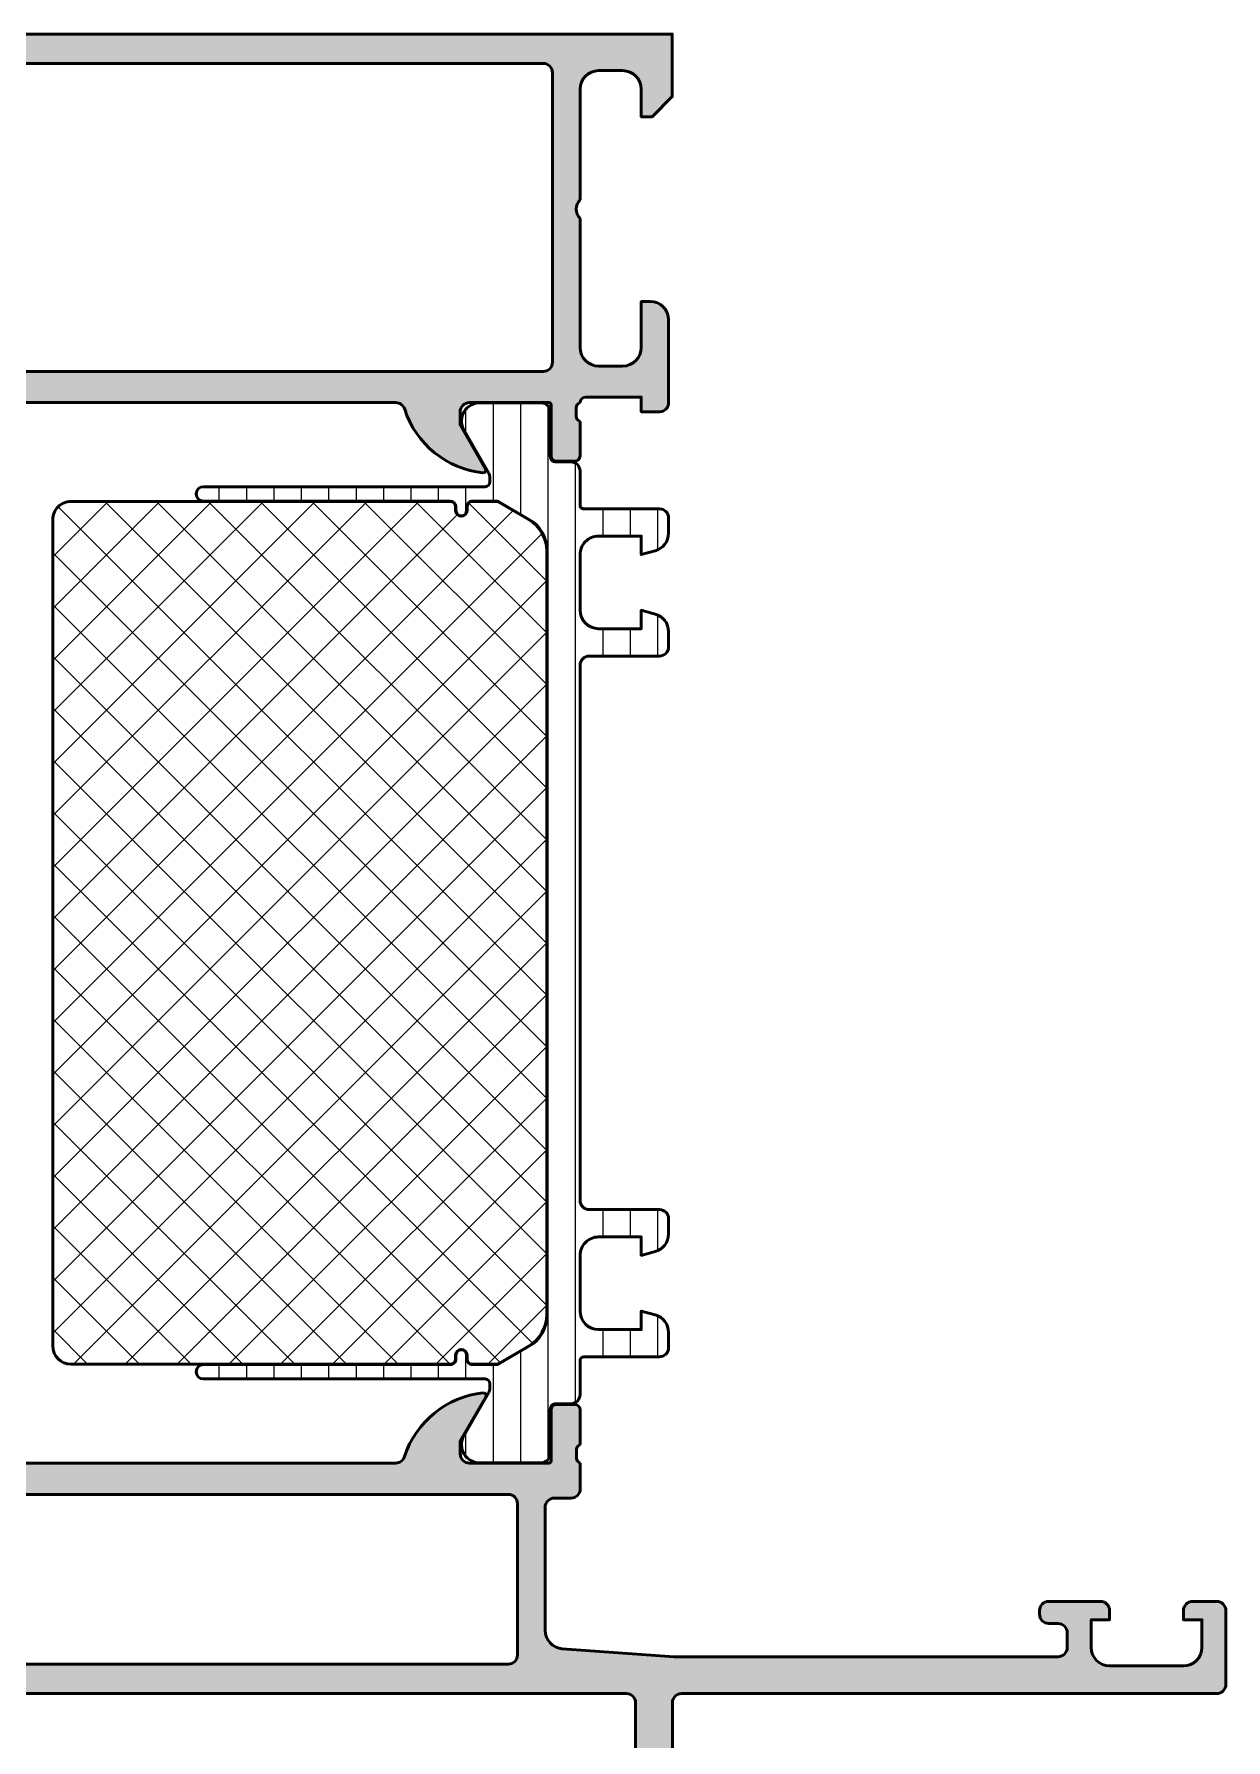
# Model space of a CAD drawing. Extents: x 0 to 114, y -95 to 90.
# Drawn here: x 49.4 to 114, y -2.5 to 90 of the extents above; entities that cross this region are included whole.
import ezdxf

# ---------------------------------------------------------------- set-up
doc = ezdxf.new("R2010")
doc.units = 0
for name, color, linetype, lineweight in [('0S-Alu contour', 7, 'Continuous', 50), ('0S-Alu hatch', 252, 'Continuous', 25), ('0S-Plastic contour', 254, 'Continuous', 50), ('0S-Plastic hatch', 253, 'Continuous', 25), ('0S-PT contour', 91, 'Continuous', 50), ('0S-PT hatch', 103, 'Continuous', 25)]:
    doc.layers.add(name, color=color, linetype=linetype, lineweight=lineweight)

# ---------------------------------------------------------------- blocks, each defined once
blk = doc.blocks.new('345130__B1D220DE_F61A_4B23_B69F_8A664F8DE4A4_')
at = {"layer": '0S-Alu hatch'}
h = blk.add_hatch(color=256, dxfattribs=at)
edge = h.paths.add_edge_path()
edge.add_line((30.00999999999971, 89.98000000000697), (30.00999999999973, 86.5941421356307))
edge.add_line((30.00999999999973, 86.5941421356307), (31.10414213562344, 85.50000000000698))
edge.add_line((31.10414213562344, 85.50000000000698), (31.68999999999971, 85.50000000000698))
edge.add_line((31.68999999999971, 85.50000000000698), (31.68999999999972, 86.99000000000697))
edge.add_ellipse((32.69999999999971, 86.99000000000699), major_axis=(-1.009999999999994, 0), ratio=1, start_angle=269.9999999999996, end_angle=360, ccw=False)
edge.add_line((32.69999999999972, 88.00000000000698), (33.99999999999971, 88.00000000000698))
edge.add_ellipse((33.99999999999971, 86.99000000000697), major_axis=(-1.010000000000005, 0), ratio=1, start_angle=180, end_angle=270, ccw=False)
edge.add_line((35.00999999999971, 86.99000000000697), (35.00999999999971, 80.99398412674114))
edge.add_ellipse((34.4749999999997, 80.49000000000697), major_axis=(-0.7350000000000138, 0), ratio=1, start_angle=136.7098923765419, end_angle=223.2901076234582, ccw=False)
edge.add_line((35.00999999999971, 79.9860158732728), (35.00999999999971, 72.99000000000697))
edge.add_ellipse((33.99999999999972, 72.99000000000694), major_axis=(-1.00999999999999, 0), ratio=1, start_angle=89.9999999999996, end_angle=180, ccw=False)
edge.add_line((33.99999999999971, 71.98000000000695), (32.69999999999972, 71.98000000000695))
edge.add_ellipse((32.69999999999972, 72.99000000000697), major_axis=(-1.010000000000005, 0), ratio=1, start_angle=0, end_angle=90, ccw=False)
edge.add_line((31.68999999999972, 72.99000000000697), (31.68999999999972, 75.48000000000697))
edge.add_line((31.68999999999972, 75.48000000000697), (31.19999999999971, 75.48000000000697))
edge.add_arc((31.19999999999972, 74.49000000000697), 0.990000000000009, 90.00000000000018, 180)
edge.add_line((30.20999999999971, 74.49000000000697), (30.20999999999972, 69.99000000000692))
edge.add_arc((30.6999999999997, 69.99000000000693), 0.4899999999999807, 180, 270.0000000000012)
edge.add_line((30.6999999999997, 69.50000000000695), (31.68999999999971, 69.50000000000698))
edge.add_line((31.68999999999971, 69.50000000000698), (31.68999999999969, 70.30000000000699))
edge.add_line((31.68999999999969, 70.30000000000699), (34.6999999999997, 70.30000000000695))
edge.add_ellipse((34.70000000000012, 69.99000000000655), major_axis=(-0.3100000000004002, 0), ratio=1, start_angle=181.3687825052228, end_angle=270.00000000007617, ccw=False)
edge.add_ellipse((34.9211635534566, 69.72247940801259), major_axis=(-0.2888950563274887, 0), ratio=1, start_angle=178.8557447404752, end_angle=252.10954901528072, ccw=False)
edge.add_line((35.21000099999972, 69.7167102620696), (35.21000099999972, 69.26331758932623))
edge.add_ellipse((34.92113290435659, 69.25755634053837), major_axis=(-0.2889255417371073, 0), ratio=1, start_angle=107.9133206864777, end_angle=181.1425681414908, ccw=False)
edge.add_line((35.00999999999971, 68.98263706515006), (35.00999999999971, 67.11000200000694))
edge.add_arc((35.2999999999997, 67.11000200000693), 0.289999999999992, 180, 270.0000000000014)
edge.add_line((35.29999999999971, 66.82000200000692), (36.2799743190425, 66.82000200000692))
edge.add_arc((36.2799743190425, 67.11000200000694), 0.2900000000000204, 270.0000000000014, 360)
edge.add_line((36.56997431904251, 67.11000200000694), (36.56997431904251, 69.87000000000697))
edge.add_ellipse((36.69997431904247, 69.87000000000698), major_axis=(-0.1299999999999599, 0), ratio=1, start_angle=269.99999999999375, end_angle=360, ccw=False)
edge.add_line((36.69997431904248, 70.00000000000693), (40.99999999999972, 70.00000000000693))
edge.add_ellipse((40.99999999999969, 69.49000000000692), major_axis=(-0.5100000000000194, 0), ratio=1, start_angle=180, end_angle=269.999999999996, ccw=False)
edge.add_line((41.50999999999972, 69.49000000000696), (41.50999999999974, 68.78732050808262))
edge.add_line((41.50999999999974, 68.78732050808262), (40.12716479641519, 66.3921796769794))
edge.add_arc((40.23811978464804, 66.32811978465524), 0.1281197846483006, 150.0000000000054, 275.622577550792)
edge.add_arc((39.76177675882595, 71.16660886185485), 4.990000000000091, 275.6225775507932, 342.2515836439299)
edge.add_ellipse((44.99999999999974, 69.49000000000704), major_axis=(-0.5099999999998924, 0), ratio=1, start_angle=269.9999999999984, end_angle=342.2515836439303, ccw=False)
edge.add_line((44.99999999999976, 70.00000000000695), (68.9999999999996, 70.00000000000695))
edge.add_ellipse((68.99999999999967, 69.49000000000707), major_axis=(-0.5099999999998773, 0), ratio=1, start_angle=197.7484163560656, end_angle=270.00000000000796, ccw=False)
edge.add_arc((74.23822324117344, 71.16660886185481), 4.990000000000081, 197.7484163560699, 264.3774224492071)
edge.add_arc((73.7618802153514, 66.32811978465523), 0.1281197846483045, 264.3774224492087, 390.0000000000065)
edge.add_line((73.87283520358422, 66.3921796769794), (72.48999999999968, 68.78732050808262))
edge.add_line((72.48999999999968, 68.78732050808262), (72.4899999999997, 69.49000000000694))
edge.add_ellipse((72.9999999999997, 69.49000000000693), major_axis=(-0.5100000000000052, 0), ratio=1, start_angle=270.0000000000016, end_angle=360, ccw=False)
edge.add_line((72.99999999999967, 70.00000000000693), (77.30002568095689, 70.00000000000695))
edge.add_ellipse((77.30002568095686, 69.87000000000691), major_axis=(-0.1300000000000381, 0), ratio=1, start_angle=180, end_angle=269.9999999999875, ccw=False)
edge.add_line((77.4300256809569, 69.87000000000694), (77.43002568095692, 67.11000200000694))
edge.add_arc((77.72002568095692, 67.11000200000694), 0.2900000000000062, 180, 270)
edge.add_line((77.72002568095692, 66.82000200000692), (78.69999999999972, 66.82000200000692))
edge.add_arc((78.6999999999997, 67.11000200000693), 0.289999999999992, 270.0000000000028, 360)
edge.add_line((78.9899999999997, 67.11000200000694), (78.98999999999968, 68.98263706515006))
edge.add_ellipse((79.07886709564283, 69.25755634053839), major_axis=(-0.2889255417371273, 0), ratio=1, start_angle=-1.1425681415606164, end_angle=72.08667931351778, ccw=False)
edge.add_line((78.7899989999997, 69.2633175893266), (78.7899989999997, 69.71671026206974))
edge.add_ellipse((79.07883644654166, 69.72247940800976), major_axis=(-0.2888950563262684, 0), ratio=1, start_angle=-72.10954901558898, end_angle=1.1442552589406887, ccw=False)
edge.add_ellipse((79.29999999999971, 69.99000000000694), major_axis=(-0.3100000000000306, 0), ratio=1, start_angle=270.0000000000026, end_angle=358.63121749549833, ccw=False)
edge.add_line((79.2999999999997, 70.30000000000697), (82.30999999999973, 70.30000000000697))
edge.add_line((82.30999999999973, 70.30000000000697), (82.3099999999997, 69.50000000000698))
edge.add_line((82.3099999999997, 69.50000000000698), (83.29999999999971, 69.50000000000695))
edge.add_arc((83.29999999999971, 69.99000000000693), 0.4899999999999949, 270, 360)
edge.add_line((83.78999999999971, 69.99000000000694), (83.78999999999971, 74.49000000000697))
edge.add_arc((82.7999999999997, 74.49000000000697), 0.9899999999999948, 0, 89.9999999999992)
edge.add_line((82.7999999999997, 75.48000000000697), (82.3099999999997, 75.48000000000698))
edge.add_line((82.3099999999997, 75.48000000000698), (82.3099999999997, 72.99000000000694))
edge.add_ellipse((81.2999999999997, 72.99000000000694), major_axis=(-1.010000000000005, 0), ratio=1, start_angle=90, end_angle=180, ccw=False)
edge.add_line((81.2999999999997, 71.98000000000695), (79.9999999999997, 71.98000000000695))
edge.add_ellipse((79.99999999999972, 72.99000000000697), major_axis=(-1.010000000000005, 0), ratio=1, start_angle=0, end_angle=89.9999999999992, ccw=False)
edge.add_line((78.98999999999971, 72.99000000000697), (78.98999999999971, 79.9860158732728))
edge.add_ellipse((79.52499999999971, 80.49000000000697), major_axis=(-0.7349999999999982, 0), ratio=1, start_angle=-43.29010762345928, end_angle=43.29010762345939, ccw=False)
edge.add_line((78.98999999999971, 80.99398412674114), (78.98999999999971, 86.99000000000697))
edge.add_ellipse((79.99999999999972, 86.99000000000697), major_axis=(-1.010000000000005, 0), ratio=1, start_angle=270, end_angle=360, ccw=False)
edge.add_line((79.99999999999972, 88.00000000000698), (81.29999999999971, 88.00000000000698))
edge.add_ellipse((81.29999999999971, 86.99000000000697), major_axis=(-1.010000000000005, 0), ratio=1, start_angle=180, end_angle=270, ccw=False)
edge.add_line((82.3099999999997, 86.99000000000697), (82.3099999999997, 85.50000000000698))
edge.add_line((82.3099999999997, 85.50000000000698), (82.895857864376, 85.50000000000698))
edge.add_line((82.895857864376, 85.50000000000698), (83.9899999999997, 86.5941421356307))
edge.add_line((83.9899999999997, 86.5941421356307), (83.98999999999972, 89.98000000000697))
edge.add_line((83.98999999999972, 89.98000000000697), (30.00999999999971, 89.98000000000697))
edge = h.paths.add_edge_path()
edge.add_ellipse((37.00001799965639, 87.88972055053647), major_axis=(-0.5000027408751322, 0), ratio=1, start_angle=270.0000000000106, end_angle=359.99968592151924, ccw=False)
edge.add_line((37.0000179996563, 88.38972329141158), (76.99985516165896, 88.38972329141158))
edge.add_ellipse((76.99985516165896, 87.88972055053647), major_axis=(-0.5000027408751322, 0), ratio=1, start_angle=180, end_angle=270, ccw=False)
edge.add_line((77.49985790253409, 87.8897205505367), (77.49985790253409, 72.18972884561092))
edge.add_ellipse((76.99985516165896, 72.18972884561092), major_axis=(-0.5000027408751322, 0), ratio=1, start_angle=90.00000000001143, end_angle=180, ccw=False)
edge.add_line((76.99985516165906, 71.68972610473578), (37.00001799965639, 71.6897261047358))
edge.add_ellipse((37.00001799965639, 72.18972884561092), major_axis=(-0.5000027408751251, 0), ratio=1, start_angle=0, end_angle=90, ccw=False)
edge.add_line((36.50001525878127, 72.18972884561092), (36.50001525878877, 87.88972329140408))
at = {"layer": '0S-Alu contour', "color": 7}
for points in [[(30.00999999999971, 89.98000000000697), (30.00999999999973, 86.5941421356307), (31.10414213562344, 85.50000000000698), (31.68999999999971, 85.50000000000698), (31.68999999999972, 86.99000000000697)], [(82.3099999999997, 86.99000000000697), (82.3099999999997, 85.50000000000698), (82.895857864376, 85.50000000000698), (83.9899999999997, 86.5941421356307), (83.98999999999972, 89.98000000000697), (30.00999999999971, 89.98000000000697)], [(32.69999999999972, 88.00000000000698), (33.99999999999971, 88.00000000000698)], [(36.50001525878127, 72.18972884561092), (36.50001525878877, 87.88972329140408)], [(37.0000179996563, 88.38972329141158), (76.99985516165896, 88.38972329141158)], [(77.49985790253409, 87.8897205505367), (77.49985790253409, 72.18972884561092)], [(79.99999999999972, 88.00000000000698), (81.29999999999971, 88.00000000000698)], [(35.00999999999971, 86.99000000000697), (35.00999999999971, 80.99398412674114)], [(78.98999999999971, 80.99398412674114), (78.98999999999971, 86.99000000000697)], [(35.00999999999971, 79.9860158732728), (35.00999999999971, 72.99000000000697)], [(78.98999999999971, 72.99000000000697), (78.98999999999971, 79.9860158732728)], [(31.68999999999972, 72.99000000000697), (31.68999999999972, 75.48000000000697), (31.19999999999971, 75.48000000000697)], [(82.7999999999997, 75.48000000000697), (82.3099999999997, 75.48000000000698), (82.3099999999997, 72.99000000000694)], [(30.20999999999971, 74.49000000000697), (30.20999999999972, 69.99000000000692)], [(83.78999999999971, 69.99000000000694), (83.78999999999971, 74.49000000000697)], [(33.99999999999971, 71.98000000000695), (32.69999999999972, 71.98000000000695)], [(76.99985516165906, 71.68972610473578), (37.00001799965639, 71.6897261047358)], [(81.2999999999997, 71.98000000000695), (79.9999999999997, 71.98000000000695)], [(30.6999999999997, 69.50000000000695), (31.68999999999971, 69.50000000000698), (31.68999999999969, 70.30000000000699), (34.6999999999997, 70.30000000000695)], [(79.2999999999997, 70.30000000000697), (82.30999999999973, 70.30000000000697), (82.3099999999997, 69.50000000000698), (83.29999999999971, 69.50000000000695)], [(35.21000099999972, 69.7167102620696), (35.21000099999972, 69.26331758932623)], [(36.56997431904251, 67.11000200000694), (36.56997431904251, 69.87000000000697)], [(36.69997431904248, 70.00000000000693), (40.99999999999972, 70.00000000000693)], [(41.50999999999972, 69.49000000000696), (41.50999999999974, 68.78732050808262), (40.12716479641519, 66.3921796769794)], [(44.99999999999976, 70.00000000000695), (68.9999999999996, 70.00000000000695)], [(73.87283520358422, 66.3921796769794), (72.48999999999968, 68.78732050808262), (72.4899999999997, 69.49000000000694)], [(72.99999999999967, 70.00000000000693), (77.30002568095689, 70.00000000000695)], [(77.4300256809569, 69.87000000000694), (77.43002568095692, 67.11000200000694)], [(78.7899989999997, 69.2633175893266), (78.7899989999997, 69.71671026206974)], [(35.00999999999971, 68.98263706515006), (35.00999999999971, 67.11000200000694)], [(78.9899999999997, 67.11000200000694), (78.98999999999968, 68.98263706515006)], [(35.29999999999971, 66.82000200000692), (36.2799743190425, 66.82000200000692)], [(77.72002568095692, 66.82000200000692), (78.69999999999972, 66.82000200000692)]]:
    blk.add_lwpolyline(points, dxfattribs=at)
at = {"layer": '0S-Alu contour', "color": 7, "extrusion": (0, 0, -1)}
for centre, radius, start, end in [((-32.69999999999971, 86.99000000000699), 1.009999999999994, 0, 90.0000000000004), ((-33.99999999999971, 86.99000000000697), 1.010000000000005, 90, 180), ((-37.00001799965639, 87.88972055053647), 0.5000027408751322, 0.0003140784807261, 89.99999999998941), ((-76.99985516165896, 87.88972055053647), 0.5000027408751322, 90, 180), ((-79.99999999999972, 86.99000000000697), 1.010000000000005, 0, 90), ((-81.29999999999971, 86.99000000000697), 1.010000000000005, 90, 180), ((-34.4749999999997, 80.49000000000697), 0.7350000000000138, 136.7098923765418, 223.2901076234582), ((-79.52499999999971, 80.49000000000697), 0.7349999999999982, 316.7098923765406, 43.29010762345936), ((-32.69999999999972, 72.99000000000697), 1.010000000000005, 270, 0), ((-33.99999999999972, 72.99000000000694), 1.00999999999999, 180, 270.0000000000004), ((-37.00001799965639, 72.18972884561092), 0.5000027408751251, 270, 0), ((-76.99985516165896, 72.18972884561092), 0.5000027408751322, 180, 269.9999999999886), ((-79.99999999999972, 72.99000000000697), 1.010000000000005, 270.0000000000008, 0), ((-81.2999999999997, 72.99000000000694), 1.010000000000005, 180, 270), ((-34.70000000000012, 69.99000000000655), 0.3100000000004002, 89.99999999992382, 178.6312174947772), ((-79.29999999999971, 69.99000000000694), 0.3100000000000306, 1.368782504501693, 89.99999999999739), ((-34.9211635534566, 69.72247940801259), 0.2888950563274887, 107.8904509847193, 181.1442552595249), ((-36.69997431904247, 69.87000000000698), 0.1299999999999599, 0, 90.00000000000627), ((-40.99999999999969, 69.49000000000692), 0.5100000000000194, 90.000000000004, 180), ((-44.99999999999974, 69.49000000000704), 0.5099999999998924, 17.74841635606968, 90.0000000000016), ((-68.99999999999967, 69.49000000000707), 0.5099999999998773, 89.99999999999201, 162.2515836439344), ((-72.9999999999997, 69.49000000000693), 0.5100000000000052, 0, 89.99999999999841), ((-77.30002568095686, 69.87000000000691), 0.1300000000000381, 90.00000000001253, 180), ((-79.07883644654166, 69.72247940800976), 0.2888950563262684, 358.8557447410593, 72.10954901558918), ((-34.92113290435659, 69.25755634053837), 0.2889255417371073, 178.8574318585092, 252.0866793135223), ((-79.07886709564283, 69.25755634053839), 0.2889255417371273, 287.9133206864822, 1.142568141560633)]:
    blk.add_arc(centre, radius, start, end, dxfattribs=at)
at = {"layer": '0S-Alu contour', "color": 7}
for centre, radius, start, end in [((31.19999999999972, 74.49000000000697), 0.990000000000009, 90.00000000000018, 180), ((82.7999999999997, 74.49000000000697), 0.9899999999999948, 0, 89.9999999999992), ((30.6999999999997, 69.99000000000693), 0.4899999999999807, 180, 270.0000000000012), ((39.76177675882595, 71.16660886185485), 4.990000000000091, 275.6225775507932, 342.2515836439299), ((74.23822324117344, 71.16660886185481), 4.990000000000081, 197.7484163560699, 264.3774224492071), ((83.29999999999971, 69.99000000000693), 0.4899999999999949, 270, 0), ((35.2999999999997, 67.11000200000693), 0.289999999999992, 180, 270.0000000000014), ((36.2799743190425, 67.11000200000694), 0.2900000000000204, 270.0000000000014, 0), ((77.72002568095692, 67.11000200000694), 0.2900000000000062, 180, 270), ((78.6999999999997, 67.11000200000693), 0.289999999999992, 270.0000000000028, 0), ((40.23811978464804, 66.32811978465524), 0.1281197846483006, 150.0000000000054, 275.622577550792), ((73.7618802153514, 66.32811978465523), 0.1281197846483045, 264.3774224492087, 30.00000000000648)]:
    blk.add_arc(centre, radius, start, end, dxfattribs=at)
blk = doc.blocks.new('465550__422B5E16_228E_4A6F_9F7A_273705FACF15_')
at = {"layer": '0S-PT hatch'}
h = blk.add_hatch(dxfattribs=at)
h.set_pattern_fill('ANSI37', color=256, scale=0.625, angle=90, style=0)
h.set_pattern_definition([(135, (0, 0), (-1.403165018917055, -1.403165018917055), []), (225, (0, 0), (1.403165018917055, -1.403165018917055), [])])
edge = h.paths.add_edge_path()
edge.add_line((50.41000000000118, 63.65020331974346), (50.40999999999982, 18.84979668030532))
edge.add_arc((51.39999999999981, 18.84979668030529), 0.9899999999999948, 180, 269.9999999999988)
edge.add_line((51.39999999999979, 17.8597966803053), (71.95634587524391, 17.85979668030466))
edge.add_arc((71.95634587524394, 18.14979668030468), 0.2900000000000133, 269.9999999999944, 360)
edge.add_line((72.24634587524395, 18.14979668030467), (72.2463458752439, 18.35036747559089))
edge.add_ellipse((72.5557750799577, 18.35036747559088), major_axis=(-0.3094292047137799, 0), ratio=1, start_angle=180, end_angle=360, ccw=False)
edge.add_line((72.86520428467148, 18.35036747559087), (72.86520428467145, 18.14979668030465))
edge.add_arc((73.15520428467144, 18.14979668030465), 0.289999999999992, 180, 266.5483281938177)
edge.add_line((73.13774436919662, 17.86032275859216), (74.46501280946025, 17.86032275859211))
edge.add_arc((74.46501280946023, 18.0503227585921), 0.1899999999999835, 270.0000000000043, 299.9999999999975)
edge.add_line((74.56001280946022, 17.88577793187306), (76.1949999999998, 18.82973822645258))
edge.add_arc((75.19999999999987, 20.55312877998364), 1.989999999999984, 299.9999999999976, 360)
edge.add_line((77.18999999999986, 20.55312877998359), (77.19000000000112, 61.94646458067262))
edge.add_arc((75.20000000000114, 61.94646458067269), 1.98999999999998, 0, 59.99999999999865)
edge.add_line((76.19500000000117, 63.66985513420369), (74.56001280946164, 64.61381542878331))
edge.add_arc((74.46501280946168, 64.44927060206432), 0.189999999999929, 60.00000000000783, 90.00000000000857)
edge.add_line((74.46501280946167, 64.63927060206424), (73.13828197638574, 64.6392706020643))
edge.add_arc((73.15574189186067, 64.34979668035182), 0.289999999999996, 93.45167180620476, 180)
edge.add_line((72.86574189186068, 64.34979668035182), (72.86574189186065, 64.14922588506556))
edge.add_ellipse((72.55577507995909, 64.14922588506559), major_axis=(-0.3099668119015604, 0), ratio=1, start_angle=0, end_angle=180, ccw=False)
edge.add_line((72.24580826805753, 64.1492258850656), (72.24580826805754, 64.34979668030469))
edge.add_arc((71.95540162866659, 64.34979668030469), 0.2904066393909659, 0, 89.99999999986822)
edge.add_line((71.95540162866726, 64.64020331969566), (51.40000000000346, 64.6402033197434))
edge.add_arc((51.40000000000116, 63.65020331974342), 0.9899999999999806, 89.99999999986677, 180)
at = {"layer": '0S-PT contour', "color": 7}
for points in [[(71.95540162866726, 64.64020331969566), (51.40000000000346, 64.6402033197434)], [(72.24580826805753, 64.1492258850656), (72.24580826805754, 64.34979668030469)], [(72.86574189186068, 64.34979668035182), (72.86574189186065, 64.14922588506556)], [(74.46501280946167, 64.63927060206424), (73.13828197638574, 64.6392706020643)], [(76.19500000000117, 63.66985513420369), (74.56001280946164, 64.61381542878331)], [(50.41000000000118, 63.65020331974346), (50.40999999999982, 18.84979668030532)], [(77.18999999999986, 20.55312877998359), (77.19000000000112, 61.94646458067262)], [(74.56001280946022, 17.88577793187306), (76.1949999999998, 18.82973822645258)], [(51.39999999999979, 17.8597966803053), (71.95634587524391, 17.85979668030466)], [(72.24634587524395, 18.14979668030467), (72.2463458752439, 18.35036747559089)], [(72.86520428467148, 18.35036747559087), (72.86520428467145, 18.14979668030465)], [(73.13774436919662, 17.86032275859216), (74.46501280946025, 17.86032275859211)]]:
    blk.add_lwpolyline(points, dxfattribs=at)
for centre, radius, start, end in [((51.40000000000116, 63.65020331974342), 0.9899999999999806, 89.99999999986677, 180), ((71.95540162866659, 64.34979668030469), 0.2904066393909659, 0, 89.99999999986822), ((73.15574189186067, 64.34979668035182), 0.289999999999996, 93.45167180620476, 180), ((74.46501280946168, 64.44927060206432), 0.189999999999929, 60.00000000000783, 90.00000000000857), ((75.20000000000114, 61.94646458067269), 1.98999999999998, 0, 59.99999999999865), ((75.19999999999987, 20.55312877998364), 1.989999999999984, 299.9999999999976, 0), ((51.39999999999981, 18.84979668030529), 0.9899999999999948, 180, 269.9999999999988), ((71.95634587524394, 18.14979668030468), 0.2900000000000133, 269.9999999999944, 0), ((73.15520428467144, 18.14979668030465), 0.289999999999992, 180, 266.5483281938177), ((74.46501280946023, 18.0503227585921), 0.1899999999999835, 270.0000000000043, 299.9999999999975)]:
    blk.add_arc(centre, radius, start, end, dxfattribs=at)
at = {"layer": '0S-PT contour', "color": 7, "extrusion": (0, 0, -1)}
for centre, radius, start, end in [((-72.55577507995909, 64.14922588506559), 0.3099668119015604, 180, 0), ((-72.5557750799577, 18.35036747559088), 0.3094292047137799, 0, 180)]:
    blk.add_arc(centre, radius, start, end, dxfattribs=at)
blk = doc.blocks.new('245323__E9931A7B_BC23_4B39_B760_13B9E89B65A6___33A7895D_D968_4D32_B620_C1223A4BB7F0_')
at = {"layer": '0S-Plastic hatch'}
h = blk.add_hatch(dxfattribs=at)
h.set_pattern_fill('ANSI31', color=256, scale=0.4680000000000001, angle=45, style=0)
h.set_pattern_definition([(90, (0, 0), (-1.4859, 0), [])])
edge = h.paths.add_edge_path()
edge.add_arc((79.20000000000122, 64.45000000004713), 0.2100000000000222, 180, 270.0000000000039)
edge.add_line((79.20000000000124, 64.2400000000471), (83.30000000000122, 64.24000000004703))
edge.add_ellipse((83.30000000000119, 63.75000000004703), major_axis=(-0.4899999999999949, 0), ratio=1, start_angle=180, end_angle=269.9999999999967, ccw=False)
edge.add_line((83.79000000000119, 63.75000000004704), (83.79000000000116, 62.91925077667265))
edge.add_ellipse((82.80000000000128, 62.91925077667266), major_axis=(-0.9899999999998811, 0), ratio=1, start_angle=105.00000000000321, end_angle=180, ccw=False)
edge.add_line((83.0562308546528, 61.96298420864661), (82.31000000000112, 61.76303225377548))
edge.add_line((82.31000000000112, 61.76303225377548), (82.31000000000117, 62.76000000004696))
edge.add_line((82.31000000000117, 62.76000000004696), (80.0000000000012, 62.7600000000471))
edge.add_arc((80.00000000000114, 61.7500000000471), 1.010000000000005, 89.99999999999677, 180)
edge.add_line((78.99000000000113, 61.75000000004714), (78.99000000000103, 58.75000000004713))
edge.add_arc((80.00000000000101, 58.7500000000471), 1.009999999999976, 180, 269.9999999999976)
edge.add_line((80.00000000000097, 57.74000000004713), (82.31000000000101, 57.74000000004702))
edge.add_line((82.31000000000101, 57.74000000004702), (82.31000000000104, 58.73696774631861))
edge.add_line((82.31000000000104, 58.73696774631861), (83.05623085465251, 58.53701579144757))
edge.add_ellipse((82.80000000000102, 57.58074922342141), major_axis=(-0.9899999999999876, 0), ratio=1, start_angle=180, end_angle=255.0000000000001, ccw=False)
edge.add_line((83.79000000000102, 57.58074922342137), (83.79000000000094, 56.75000000004693))
edge.add_ellipse((83.300000000001, 56.75000000004694), major_axis=(-0.4899999999999523, 0), ratio=1, start_angle=89.9999999999967, end_angle=180, ccw=False)
edge.add_line((83.30000000000099, 56.26000000004698), (79.50000000000097, 56.2600000000471))
edge.add_arc((79.50000000000097, 55.7500000000471), 0.509999999999998, 90, 180)
edge.add_line((78.99000000000098, 55.75000000004711), (78.99000000000007, 26.74999999999992))
edge.add_arc((79.50000000000004, 26.7499999999999), 0.5099999999999767, 180, 269.9999999999984)
edge.add_line((79.50000000000001, 26.23999999999993), (83.30000000000008, 26.23999999999982))
edge.add_ellipse((83.30000000000005, 25.74999999999985), major_axis=(-0.4899999999999736, 0), ratio=1, start_angle=180, end_angle=269.9999999999967, ccw=False)
edge.add_line((83.79000000000003, 25.74999999999982), (83.78999999999999, 24.91925077662549))
edge.add_ellipse((82.7999999999999, 24.91925077662553), major_axis=(-0.9900000000000942, 0), ratio=1, start_angle=104.99999999999409, end_angle=180, ccw=False)
edge.add_line((83.05623085465132, 23.96298420859923), (82.30999999999999, 23.76303225372832))
edge.add_line((82.30999999999999, 23.76303225372832), (82.30999999999999, 24.75999999999983))
edge.add_line((82.30999999999999, 24.75999999999983), (79.99999999999991, 24.75999999999987))
edge.add_arc((79.9999999999999, 23.74999999999994), 1.00999999999993, 89.9999999999992, 180)
edge.add_line((78.98999999999997, 23.74999999999996), (78.98999999999988, 20.74999999999995))
edge.add_arc((79.99999999999987, 20.74999999999992), 1.00999999999999, 180, 269.9999999999992)
edge.add_line((79.99999999999984, 19.73999999999993), (82.30999999999985, 19.73999999999985))
edge.add_line((82.30999999999985, 19.73999999999985), (82.30999999999989, 20.73696774627145))
edge.add_line((82.30999999999989, 20.73696774627145), (83.0562308546514, 20.53701579140031))
edge.add_ellipse((82.79999999999986, 19.58074922337416), major_axis=(-0.9899999999999959, 0), ratio=1, start_angle=180, end_angle=254.9999999999951, ccw=False)
edge.add_line((83.78999999999984, 19.58074922337413), (83.78999999999981, 18.74999999999973))
edge.add_ellipse((83.29999999999984, 18.74999999999974), major_axis=(-0.4899999999999664, 0), ratio=1, start_angle=89.9999999999967, end_angle=180, ccw=False)
edge.add_line((83.2999999999998, 18.25999999999978), (79.19999999999983, 18.25999999999994))
edge.add_arc((79.19999999999983, 18.04999999999992), 0.2100000000000186, 90, 180)
edge.add_line((78.98999999999981, 18.04999999999993), (78.98999999999974, 16.20999432109044))
edge.add_ellipse((78.50000267890206, 16.20999432109045), major_axis=(-0.4899973210976753, 0), ratio=1, start_angle=89.9999999999983, end_angle=180, ccw=False)
edge.add_line((78.50000267890205, 15.71999699999278), (77.68966866665959, 15.71999699999997))
edge.add_arc((77.68966866665953, 15.40999699999991), 0.3100000000000538, 89.99999999998948, 180.0079248428868)
edge.add_line((77.37966866962476, 15.4099541224737), (77.38000061237648, 13.01006375010292))
edge.add_ellipse((76.89000463963296, 13.00999597742344), major_axis=(-0.4899959774304267, 0), ratio=1, start_angle=89.99999999822529, end_angle=180.0079247354991, ccw=False)
edge.add_line((76.89000463961779, 12.51999999999302), (73.41417750380852, 12.5200000000001))
edge.add_ellipse((73.55577115088464, 13.49981807472295), major_axis=(-0.9899960709244789, 0), ratio=1, start_angle=-32.7407569883772, end_angle=81.77710364109947, ccw=False)
edge.add_line((72.7230594459037, 14.03524634894243), (74.04169560553912, 16.31919148718637))
edge.add_arc((73.60002263447416, 16.57419146097195), 0.5099999999999995, 330.0000034006501, 360.0057438232341)
edge.add_line((74.11002263191146, 16.57424258777202), (74.10999999868388, 16.80002606457016))
edge.add_arc((73.84999999994506, 16.79999999995479), 0.2600000000452897, 0.0057438170791521, 89.99999999386515)
edge.add_line((73.8499999999729, 17.06000000000009), (58.57101353298074, 17.06000000000113))
edge.add_ellipse((58.57101353298076, 17.44925907311761), major_axis=(-0.3892590731164738, 0), ratio=1, start_angle=-90.0000000000021, end_angle=89.9999999999979, ccw=False)
edge.add_line((58.57101353298078, 17.83851814623408), (71.9548640214774, 17.83851814623368))
edge.add_arc((71.95486402147742, 18.1500000000002), 0.3114818537665194, 269.9999999999973, 360)
edge.add_line((72.26634587524394, 18.1500000000002), (72.26634587524394, 18.35057079528636))
edge.add_ellipse((72.5557750799577, 18.35057079528636), major_axis=(-0.2894292047137554, 0), ratio=1, start_angle=180, end_angle=360, ccw=False)
edge.add_line((72.84520428467145, 18.35057079528635), (72.84520428467145, 18.15000000000012))
edge.add_arc((73.15520428467137, 18.15000000000009), 0.309999999999917, 180, 273.3384387210533)
edge.add_line((73.17325675763445, 17.84052607828799), (74.46501280945999, 17.84052607828754))
edge.add_arc((74.46501280946006, 18.05052607828756), 0.2100000000000151, 269.9999999999806, 299.9999999999989)
edge.add_line((74.57001280946005, 17.86866074349281), (76.2049999999998, 18.81262103807239))
edge.add_arc((75.19999999999992, 20.55333209967914), 2.009999999999961, 299.9999999999967, 360)
edge.add_line((77.20999999999987, 20.55333209967907), (77.21000000000113, 61.94666790036812))
edge.add_arc((75.20000000000122, 61.94666790036819), 2.009999999999905, 0, 59.99999999999482)
edge.add_line((76.20500000000133, 63.68737896197473), (74.57001280946176, 64.63133925655455))
edge.add_arc((74.4650128094618, 64.44947392175989), 0.2099999999999226, 59.99999999999999, 90.00000000001165)
edge.add_line((74.46501280946175, 64.65947392175981), (73.1732567576383, 64.65947392175967))
edge.add_arc((73.15520428467313, 64.35000000004734), 0.3100000000002648, 86.66156127856368, 180)
edge.add_line((72.84520428467287, 64.35000000004734), (72.84520428467285, 64.14942920476112))
edge.add_ellipse((72.55577507995909, 64.14942920476113), major_axis=(-0.2894292047137554, 0), ratio=1, start_angle=0, end_angle=180, ccw=False)
edge.add_line((72.26634587524534, 64.14942920476116), (72.26634587524536, 64.35000000004723))
edge.add_arc((71.95486402147878, 64.35000000004727), 0.3114818537665798, 0, 90)
edge.add_line((71.95486402147878, 64.66148185381385), (58.57101353298219, 64.66148185381424))
edge.add_ellipse((58.57101353298221, 65.05074092693066), major_axis=(-0.3892590731164205, 0), ratio=1, start_angle=-90.0000000000021, end_angle=89.9999999999979, ccw=False)
edge.add_line((58.57101353298221, 65.44000000004706), (73.84999999997434, 65.44000000004729))
edge.add_arc((73.84999999997434, 65.70000000006476), 0.2600000000174703, 270, 359.9942561768293)
edge.add_line((74.10999999868534, 65.6999739354216), (74.11002263191295, 65.92575741233097))
edge.add_arc((73.60002263457949, 65.92580853910323), 0.5099999998961592, 359.9942561798751, 389.9999966024663)
edge.add_line((74.04169560554065, 66.18080851286092), (72.72305944590552, 68.46475365110472))
edge.add_ellipse((73.55577115088633, 69.00018192532438), major_axis=(-0.9899960709244833, 0), ratio=1, start_angle=-81.7771036410926, end_angle=32.74075698839118, ccw=False)
edge.add_line((73.4141775038101, 69.98000000004724), (76.89000463961956, 69.98000000005409))
edge.add_ellipse((76.89000463961952, 69.4900040226085), major_axis=(-0.489995977445588, 0), ratio=1, start_angle=179.9920751942274, end_angle=269.999999999995, ccw=False)
edge.add_line((77.38000061237811, 69.48993624932793), (77.37966866962628, 67.09004587703228))
edge.add_arc((77.68966866667627, 67.09000300006231), 0.3100000000152022, 179.9920752598558, 269.9999999976912)
edge.add_line((77.68966866666378, 66.7800030000471), (78.50000267890368, 66.78000300005425))
edge.add_ellipse((78.50000267890363, 66.29000567895662), major_axis=(-0.4899973210976328, 0), ratio=1, start_angle=180, end_angle=269.99999999999335, ccw=False)
edge.add_line((78.99000000000126, 66.29000567895656), (78.9900000000012, 64.45000000004714))
at = {"layer": '0S-Plastic contour', "color": 7}
for points in [[(73.4141775038101, 69.98000000004724), (76.89000463961956, 69.98000000005409)], [(77.38000061237811, 69.48993624932793), (77.37966866962628, 67.09004587703228)], [(74.04169560554065, 66.18080851286092), (72.72305944590552, 68.46475365110472)], [(77.68966866666378, 66.7800030000471), (78.50000267890368, 66.78000300005425)], [(74.10999999868534, 65.6999739354216), (74.11002263191295, 65.92575741233097)], [(78.99000000000126, 66.29000567895656), (78.9900000000012, 64.45000000004714)], [(58.57101353298221, 65.44000000004706), (73.84999999997434, 65.44000000004729)], [(71.95486402147878, 64.66148185381385), (58.57101353298219, 64.66148185381424)], [(72.26634587524534, 64.14942920476116), (72.26634587524536, 64.35000000004723)], [(72.84520428467287, 64.35000000004734), (72.84520428467285, 64.14942920476112)], [(74.46501280946175, 64.65947392175981), (73.1732567576383, 64.65947392175967)], [(76.20500000000133, 63.68737896197473), (74.57001280946176, 64.63133925655455)], [(79.20000000000124, 64.2400000000471), (83.30000000000122, 64.24000000004703)], [(83.79000000000119, 63.75000000004704), (83.79000000000116, 62.91925077667265)], [(83.0562308546528, 61.96298420864661), (82.31000000000112, 61.76303225377548), (82.31000000000117, 62.76000000004696), (80.0000000000012, 62.7600000000471)], [(77.20999999999987, 20.55333209967907), (77.21000000000113, 61.94666790036812)], [(78.99000000000113, 61.75000000004714), (78.99000000000103, 58.75000000004713)], [(80.00000000000097, 57.74000000004713), (82.31000000000101, 57.74000000004702), (82.31000000000104, 58.73696774631861), (83.05623085465251, 58.53701579144757)], [(83.79000000000102, 57.58074922342137), (83.79000000000094, 56.75000000004693)], [(78.99000000000098, 55.75000000004711), (78.99000000000007, 26.74999999999992)], [(83.30000000000099, 56.26000000004698), (79.50000000000097, 56.2600000000471)], [(79.50000000000001, 26.23999999999993), (83.30000000000008, 26.23999999999982)], [(83.79000000000003, 25.74999999999982), (83.78999999999999, 24.91925077662549)], [(83.05623085465132, 23.96298420859923), (82.30999999999999, 23.76303225372832), (82.30999999999999, 24.75999999999983), (79.99999999999991, 24.75999999999987)], [(78.98999999999997, 23.74999999999996), (78.98999999999988, 20.74999999999995)], [(79.99999999999984, 19.73999999999993), (82.30999999999985, 19.73999999999985), (82.30999999999989, 20.73696774627145), (83.0562308546514, 20.53701579140031)], [(83.78999999999984, 19.58074922337413), (83.78999999999981, 18.74999999999973)], [(74.57001280946005, 17.86866074349281), (76.2049999999998, 18.81262103807239)], [(58.57101353298078, 17.83851814623408), (71.9548640214774, 17.83851814623368)], [(72.26634587524394, 18.1500000000002), (72.26634587524394, 18.35057079528636)], [(72.84520428467145, 18.35057079528635), (72.84520428467145, 18.15000000000012)], [(73.17325675763445, 17.84052607828799), (74.46501280945999, 17.84052607828754)], [(78.98999999999981, 18.04999999999993), (78.98999999999974, 16.20999432109044)], [(83.2999999999998, 18.25999999999978), (79.19999999999983, 18.25999999999994)], [(73.8499999999729, 17.06000000000009), (58.57101353298074, 17.06000000000113)], [(74.11002263191146, 16.57424258777202), (74.10999999868388, 16.80002606457016)], [(72.7230594459037, 14.03524634894243), (74.04169560553912, 16.31919148718637)], [(77.37966866962476, 15.4099541224737), (77.38000061237648, 13.01006375010292)], [(78.50000267890205, 15.71999699999278), (77.68966866665959, 15.71999699999997)], [(76.89000463961779, 12.51999999999302), (73.41417750380852, 12.5200000000001)]]:
    blk.add_lwpolyline(points, dxfattribs=at)
at = {"layer": '0S-Plastic contour', "color": 7, "extrusion": (0, 0, -1)}
for centre, radius, start, end in [((-73.55577115088633, 69.00018192532438), 0.9899960709244833, 327.2592430116088, 81.77710364109276), ((-76.89000463961952, 69.4900040226085), 0.489995977445588, 90.000000000005, 180.0079248057727), ((-78.50000267890363, 66.29000567895662), 0.4899973210976328, 90.00000000000666, 180), ((-58.57101353298221, 65.05074092693066), 0.3892590731164205, 270.0000000000021, 90.0000000000021), ((-72.55577507995909, 64.14942920476113), 0.2894292047137554, 180, 0), ((-83.30000000000119, 63.75000000004703), 0.4899999999999949, 90.00000000000333, 180), ((-82.80000000000128, 62.91925077667266), 0.9899999999998811, 180, 254.9999999999968), ((-82.80000000000102, 57.58074922342141), 0.9899999999999876, 104.9999999999999, 180), ((-83.300000000001, 56.75000000004694), 0.4899999999999523, 180, 270.0000000000033), ((-83.30000000000005, 25.74999999999985), 0.4899999999999736, 90.00000000000333, 180), ((-82.7999999999999, 24.91925077662553), 0.9900000000000942, 180, 255.0000000000059), ((-82.79999999999986, 19.58074922337416), 0.9899999999999959, 105.0000000000049, 180), ((-72.5557750799577, 18.35057079528636), 0.2894292047137554, 0, 180), ((-83.29999999999984, 18.74999999999974), 0.4899999999999665, 180, 270.0000000000033), ((-58.57101353298076, 17.44925907311761), 0.3892590731164738, 270.0000000000021, 90.0000000000021), ((-78.50000267890206, 16.20999432109045), 0.4899973210976754, 180, 270.0000000000017), ((-73.55577115088464, 13.49981807472295), 0.9899960709244789, 278.2228963589005, 32.74075698837722), ((-76.89000463963296, 13.00999597742344), 0.4899959774304267, 179.9920752645009, 270.0000000017747)]:
    blk.add_arc(centre, radius, start, end, dxfattribs=at)
at = {"layer": '0S-Plastic contour', "color": 7}
for centre, radius, start, end in [((77.68966866667627, 67.09000300006231), 0.3100000000152022, 179.9920752598558, 269.9999999976912), ((73.84999999997434, 65.70000000006476), 0.2600000000174703, 270, 359.9942561768293), ((73.60002263457949, 65.92580853910323), 0.5099999998961592, 359.9942561798751, 29.99999660246627), ((71.95486402147878, 64.35000000004727), 0.3114818537665798, 0, 90), ((73.15520428467313, 64.35000000004734), 0.3100000000002648, 86.66156127856368, 180), ((74.4650128094618, 64.44947392175989), 0.2099999999999226, 59.99999999999999, 90.00000000001165), ((79.20000000000122, 64.45000000004713), 0.2100000000000222, 180, 270.0000000000039), ((75.20000000000122, 61.94666790036819), 2.009999999999905, 0, 59.99999999999482), ((80.00000000000114, 61.7500000000471), 1.010000000000005, 89.99999999999677, 180), ((80.00000000000101, 58.7500000000471), 1.009999999999976, 180, 269.9999999999976), ((79.50000000000097, 55.7500000000471), 0.509999999999998, 90, 180), ((79.50000000000004, 26.7499999999999), 0.5099999999999767, 180, 269.9999999999984), ((79.9999999999999, 23.74999999999994), 1.00999999999993, 89.9999999999992, 180), ((75.19999999999992, 20.55333209967914), 2.009999999999961, 299.9999999999967, 0), ((79.99999999999987, 20.74999999999992), 1.00999999999999, 180, 269.9999999999992), ((71.95486402147742, 18.1500000000002), 0.3114818537665194, 269.9999999999973, 0), ((73.15520428467137, 18.15000000000009), 0.309999999999917, 180, 273.3384387210533), ((74.46501280946006, 18.05052607828756), 0.2100000000000151, 269.9999999999806, 299.9999999999989), ((79.19999999999983, 18.04999999999992), 0.2100000000000186, 90, 180), ((73.84999999994506, 16.79999999995479), 0.2600000000452897, 0.0057438170791521, 89.99999999386515), ((73.60002263447416, 16.57419146097195), 0.5099999999999995, 330.0000034006501, 0.0057438232341285), ((77.68966866665953, 15.40999699999991), 0.3100000000000538, 89.99999999998948, 180.0079248428868)]:
    blk.add_arc(centre, radius, start, end, dxfattribs=at)
blk = doc.blocks.new('445400__8B91C879_B999_4C34_8E2A_198F33A0243B_')
at = {"layer": '0S-Alu hatch'}
h = blk.add_hatch(color=256, dxfattribs=at)
edge = h.paths.add_edge_path()
edge.add_line((36.90000000000001, 10.09999999999999), (36.9, 3.43111920340129))
edge.add_ellipse((35.90000000000002, 3.431119203401286), major_axis=(-0.9999999999999857, 0), ratio=1, start_angle=94.08561677997449, end_angle=180, ccw=False)
edge.add_line((35.97124704998792, 2.433660503570562), (29.90000000000001, 2))
edge.add_line((29.90000000000001, 2), (9.100000000000001, 1.999999999999999))
edge.add_ellipse((9.100000000000003, 2.500000000000003), major_axis=(-0.5000000000000038, 0), ratio=1, start_angle=0, end_angle=89.99999999999977, ccw=False)
edge.add_line((8.6, 2.500000000000003), (8.6, 3.299999999999998))
edge.add_ellipse((9.1, 3.299999999999999), major_axis=(-0.5, 0), ratio=1, start_angle=270.0000000000002, end_angle=360, ccw=False)
edge.add_line((9.099999999999998, 3.799999999999998), (9.6, 3.799999999999999))
edge.add_arc((9.6, 4.299999999999999), 0.5, 270, 360)
edge.add_line((10.1, 4.299999999999999), (10.1, 4.500000000000001))
edge.add_arc((9.600000000000001, 4.500000000000001), 0.4999999999999983, 0, 90)
edge.add_line((9.600000000000001, 5), (6.8, 4.999999999999999))
edge.add_arc((6.799999999999999, 4.5), 0.4999999999999992, 89.99999999999991, 180)
edge.add_line((6.3, 4.5), (6.300000000000001, 3.999999999999999))
edge.add_line((6.300000000000001, 3.999999999999999), (7.300000000000001, 3.999999999999999))
edge.add_line((7.300000000000001, 3.999999999999999), (7.300000000000001, 2.499999999999997))
edge.add_ellipse((6.300000000000003, 2.5), major_axis=(-0.9999999999999982, 0), ratio=1, start_angle=90, end_angle=180, ccw=False)
edge.add_line((6.300000000000002, 1.5), (2.299999999999999, 1.499999999999999))
edge.add_ellipse((2.3, 2.499999999999999), major_axis=(-1, 0), ratio=1, start_angle=0, end_angle=90, ccw=False)
edge.add_line((1.299999999999999, 2.499999999999999), (1.299999999999999, 3.999999999999998))
edge.add_line((1.299999999999999, 3.999999999999998), (2.299999999999999, 3.999999999999999))
edge.add_line((2.299999999999999, 3.999999999999999), (2.299999999999999, 4.499999999999999))
edge.add_arc((1.799999999999999, 4.499999999999999), 0.5, 0, 89.99999999999987)
edge.add_line((1.8, 4.999999999999999), (0.5000000000000029, 5.000000000000001))
edge.add_arc((0.5000000000000017, 4.5), 0.5000000000000018, 89.99999999999984, 180)
edge.add_line((-1e-16, 4.5), (0, 0.5))
edge.add_arc((0.5, 0.5), 0.5, 180, 269.9999999999999)
edge.add_line((0.4999999999999998, 0), (29.5, -1e-16))
edge.add_ellipse((29.5, -0.5000000000000009), major_axis=(-0.5000000000000008, 0), ratio=1, start_angle=180, end_angle=270, ccw=False)
edge.add_line((30, -0.5), (29.99999999999998, -93.49999999999999))
edge.add_arc((31.49999999999998, -93.49999999999999), 1.5, 180, 270)
edge.add_line((31.49999999999998, -95), (82.49999999999999, -95))
edge.add_arc((82.49999999999999, -93.49999999999997), 1.500000000000028, 270, 360)
edge.add_line((84.00000000000001, -93.49999999999997), (84, -0.5))
edge.add_ellipse((84.50000000000001, -0.499999999999994), major_axis=(-0.5, 0), ratio=1, start_angle=270, end_angle=360, ccw=False)
edge.add_line((84.50000000000001, 2.3e-15), (113.5, 0))
edge.add_arc((113.5, 0.5), 0.5, 270, 360)
edge.add_line((114, 0.5), (114, 4.500000000000007))
edge.add_arc((113.5, 4.500000000000007), 0.5, 0, 90)
edge.add_line((113.5, 5.000000000000007), (112.2, 4.999999999999998))
edge.add_arc((112.2, 4.50000000000001), 0.4999999999999876, 90, 180)
edge.add_line((111.7, 4.50000000000001), (111.7, 3.999999999999999))
edge.add_line((111.7, 3.999999999999999), (112.7, 4))
edge.add_line((112.7, 4), (112.7, 2.499999999999992))
edge.add_ellipse((111.7, 2.49999999999999), major_axis=(-0.9999999999999857, 0), ratio=1, start_angle=90, end_angle=180, ccw=False)
edge.add_line((111.7, 1.500000000000006), (107.7, 1.499999999999998))
edge.add_ellipse((107.7, 2.500000000000028), major_axis=(-1.00000000000003, 0), ratio=1, start_angle=0, end_angle=89.9999999999992, ccw=False)
edge.add_line((106.7, 2.500000000000023), (106.7, 3.999999999999999))
edge.add_line((106.7, 3.999999999999999), (107.7, 3.999999999999999))
edge.add_line((107.7, 3.999999999999999), (107.7, 4.499999999999994))
edge.add_arc((107.2, 4.499999999999994), 0.5, 0, 90)
edge.add_line((107.2, 4.999999999999994), (104.4, 5))
edge.add_arc((104.4, 4.5), 0.5, 90, 180)
edge.add_line((103.9, 4.5), (103.9, 4.299999999999999))
edge.add_arc((104.4, 4.299999999999998), 0.5, 180, 270)
edge.add_line((104.4, 3.799999999999998), (104.9, 3.799999999999998))
edge.add_ellipse((104.9, 3.300000000000001), major_axis=(-0.4999999999999978, 0), ratio=1, start_angle=180, end_angle=270, ccw=False)
edge.add_line((105.4, 3.299999999999997), (105.4, 2.499999999999987))
edge.add_ellipse((104.9, 2.499999999999991), major_axis=(-0.5, 0), ratio=1, start_angle=90.00000000000159, end_angle=180, ccw=False)
edge.add_line((104.9, 1.999999999999987), (84.1, 2.000000000000001))
edge.add_line((84.1, 2.000000000000001), (78.02875295001213, 2.433660503570564))
edge.add_ellipse((78.10000000000004, 3.431119203401334), major_axis=(-1.000000000000033, 0), ratio=1, start_angle=0, end_angle=85.91438322002563, ccw=False)
edge.add_line((77.1, 3.431119203401344), (77.1, 10.1))
edge.add_ellipse((77.60000000000001, 10.10000000000001), major_axis=(-0.5, 0), ratio=1, start_angle=270, end_angle=360, ccw=False)
edge.add_line((77.60000000000001, 10.6), (78.5, 10.6))
edge.add_arc((78.5, 11.1), 0.5, 270, 360)
edge.add_line((79, 11.1), (79, 12.50000000000004))
edge.add_ellipse((79.07883644654305, 12.76752059199315), major_axis=(-0.278895056327433, 0), ratio=1, start_angle=-1.1645893740957263, end_angle=73.58012358050632, ccw=False)
edge.add_line((78.799999, 12.77318899999152), (78.799999, 13.22678299999154))
edge.add_ellipse((79.07886709564315, 13.2324436594686), major_axis=(-0.2789255417371294, 0), ratio=1, start_angle=-73.57540544464541, end_angle=1.1628700728887225, ccw=False)
edge.add_line((78.99999999999999, 13.49998699999153), (79, 15.37999800000003))
edge.add_arc((78.69999999999999, 15.37999800000003), 0.3000000000000114, 0, 89.99999999999729)
edge.add_line((78.7, 15.67999800000004), (77.72002568095722, 15.67999800000005))
edge.add_arc((77.72002568095722, 15.37999800000004), 0.3000000000000096, 90, 180)
edge.add_line((77.4200256809572, 15.37999800000004), (77.4200256809572, 12.62000000000004))
edge.add_ellipse((77.3000256809572, 12.62000000000004), major_axis=(-0.1200000000000045, 0), ratio=1, start_angle=90, end_angle=180, ccw=False)
edge.add_line((77.3000256809572, 12.50000000000003), (73.00000000000007, 12.50000000000004))
edge.add_ellipse((73.00000000000004, 13.00000000000001), major_axis=(-0.4999999999999752, 0), ratio=1, start_angle=0, end_angle=90.00000000000318, ccw=False)
edge.add_line((72.50000000000007, 13.00000000000009), (72.50000000000014, 13.70000000000012))
edge.add_line((72.50000000000014, 13.70000000000012), (73.88149545762252, 16.0928203230276))
edge.add_arc((73.76188021535188, 16.16188021535174), 0.1381197846482771, 329.9999999999972, 455.6225775507961)
edge.add_arc((74.2382232411737, 11.32339113815252), 4.999999999999663, 95.62257755079072, 162.2515836439295)
edge.add_ellipse((68.99999999999991, 13.00000000000037), major_axis=(-0.5000000000003207, 0), ratio=1, start_angle=90, end_angle=162.2515836439296, ccw=False)
edge.add_line((68.99999999999991, 12.50000000000005), (45.00000000000008, 12.50000000000003))
edge.add_ellipse((45.00000000000009, 13.00000000000071), major_axis=(-0.5000000000006822, 0), ratio=1, start_angle=17.74841635606998, end_angle=89.9999999999992, ccw=False)
edge.add_arc((39.7617767588263, 11.32339113815289), 4.999999999999307, 17.74841635607033, 84.37742244920871)
edge.add_arc((40.23811978464815, 16.16188021535175), 0.1381197846482763, 84.3774224492096, 210.0000000000003)
edge.add_line((40.11850454237751, 16.09282032302761), (41.49999999999987, 13.70000000000009))
edge.add_line((41.49999999999987, 13.70000000000009), (41.49999999999993, 13.00000000000006))
edge.add_ellipse((40.99999999999995, 13.00000000000001), major_axis=(-0.4999999999999787, 0), ratio=1, start_angle=90, end_angle=180, ccw=False)
edge.add_line((40.99999999999995, 12.50000000000003), (36.69997431904284, 12.50000000000003))
edge.add_ellipse((36.69997431904283, 12.62000000000004), major_axis=(-0.1200000000000134, 0), ratio=1, start_angle=0, end_angle=90.00000000000341, ccw=False)
edge.add_line((36.57997431904282, 12.62000000000005), (36.57997431904282, 15.37999800000005))
edge.add_arc((36.27997431904282, 15.37999800000005), 0.2999999999999971, 0, 90)
edge.add_line((36.27997431904282, 15.67999800000004), (35.30000000000003, 15.67999800000005))
edge.add_arc((35.30000000000003, 15.37999800000004), 0.3000000000000043, 90, 180)
edge.add_line((35.00000000000003, 15.37999800000004), (35.00000000000003, 13.49998699999153))
edge.add_ellipse((34.92113290435687, 13.23244365946859), major_axis=(-0.2789255417371474, 0), ratio=1, start_angle=178.8371299271035, end_angle=253.5754054446465, ccw=False)
edge.add_line((35.20000100000003, 13.22678299999149), (35.20000100000003, 12.77318899999184))
edge.add_ellipse((34.92116355345695, 12.76752059199316), major_axis=(-0.2788950563274723, 0), ratio=1, start_angle=106.419876419493, end_angle=181.1645893741586, ccw=False)
edge.add_line((35.00000000000001, 12.50000000000001), (35, 11.10000000000002))
edge.add_arc((35.5, 11.10000000000001), 0.5000000000000071, 180, 270)
edge.add_line((35.5, 10.60000000000001), (36.40000000000001, 10.6))
edge.add_ellipse((36.4, 10.09999999999999), major_axis=(-0.5000000000000054, 0), ratio=1, start_angle=180, end_angle=269.9999999999992, ccw=False)
edge = h.paths.add_edge_path()
edge.add_line((75.10000000000001, 1.599999999999996), (38.9, 1.599999999999999))
edge.add_ellipse((38.9, 2.1), major_axis=(-0.5, 0), ratio=1, start_angle=0, end_angle=90, ccw=False)
edge.add_line((38.4, 2.1), (38.4, 10.30000000000001))
edge.add_ellipse((38.89999999999999, 10.3), major_axis=(-0.4999999999999929, 0), ratio=1, start_angle=270, end_angle=360, ccw=False)
edge.add_line((38.89999999999999, 10.8), (75.10000000000002, 10.79999999999999))
edge.add_ellipse((75.10000000000002, 10.30000000000001), major_axis=(-0.4999999999999858, 0), ratio=1, start_angle=180, end_angle=270, ccw=False)
edge.add_line((75.60000000000001, 10.29999999999999), (75.60000000000001, 2.099999999999996))
edge.add_ellipse((75.10000000000001, 2.099999999999996), major_axis=(-0.5, 0), ratio=1, start_angle=90, end_angle=180, ccw=False)
edge = h.paths.add_edge_path()
edge.add_line((31.99999999999997, -88.4), (32, -0.5))
edge.add_ellipse((32.5, -0.4999999999999974), major_axis=(-0.4999999999999974, 0), ratio=1, start_angle=270, end_angle=360, ccw=False)
edge.add_line((32.5, 0), (81.5, 1e-15))
edge.add_ellipse((81.5, -0.4999999999999991), major_axis=(-0.5, 0), ratio=1, start_angle=180, end_angle=270, ccw=False)
edge.add_line((82, -0.5), (82, -88.39999999999999))
edge.add_ellipse((81.5, -88.39999999999999), major_axis=(-0.5, 0), ratio=1, start_angle=90, end_angle=180, ccw=False)
edge.add_line((81.5, -88.89999999999998), (32.5, -88.90000000000002))
edge.add_ellipse((32.49999999999999, -88.4), major_axis=(-0.5000000000000142, 0), ratio=1, start_angle=0, end_angle=90.00000000000159, ccw=False)
at = {"layer": '0S-Alu contour', "color": 7}
for points in [[(72.50000000000007, 13.00000000000009), (72.50000000000014, 13.70000000000012), (73.88149545762252, 16.0928203230276)], [(77.4200256809572, 15.37999800000004), (77.4200256809572, 12.62000000000004)], [(78.7, 15.67999800000004), (77.72002568095722, 15.67999800000005)], [(78.99999999999999, 13.49998699999153), (79, 15.37999800000003)], [(78.799999, 12.77318899999152), (78.799999, 13.22678299999154)], [(68.99999999999991, 12.50000000000005), (45.00000000000008, 12.50000000000003)], [(77.3000256809572, 12.50000000000003), (73.00000000000007, 12.50000000000004)], [(79, 11.1), (79, 12.50000000000004)], [(38.89999999999999, 10.8), (75.10000000000002, 10.79999999999999)], [(75.60000000000001, 10.29999999999999), (75.60000000000001, 2.099999999999996)], [(77.60000000000001, 10.6), (78.5, 10.6)], [(77.1, 3.431119203401344), (77.1, 10.1)], [(107.2, 4.999999999999994), (104.4, 5)], [(113.5, 5.000000000000007), (112.2, 4.999999999999998)], [(103.9, 4.5), (103.9, 4.299999999999999)], [(104.4, 3.799999999999998), (104.9, 3.799999999999998)], [(106.7, 2.500000000000023), (106.7, 3.999999999999999), (107.7, 3.999999999999999), (107.7, 4.499999999999994)], [(111.7, 4.50000000000001), (111.7, 3.999999999999999), (112.7, 4), (112.7, 2.499999999999992)], [(114, 0.5), (114, 4.500000000000007)], [(105.4, 3.299999999999997), (105.4, 2.499999999999987)], [(104.9, 1.999999999999987), (84.1, 2.000000000000001), (78.02875295001213, 2.433660503570564)], [(75.10000000000001, 1.599999999999996), (38.9, 1.599999999999999)], [(111.7, 1.500000000000006), (107.7, 1.499999999999998)], [(32.5, 0), (81.5, 1e-15)], [(84.50000000000001, 2.3e-15), (113.5, 0)], [(82, -0.5), (82, -88.39999999999999)], [(84.00000000000001, -93.49999999999997), (84, -0.5)]]:
    blk.add_lwpolyline(points, dxfattribs=at)
for centre, radius, start, end in [((74.2382232411737, 11.32339113815252), 4.999999999999663, 95.62257755079072, 162.2515836439295), ((73.76188021535188, 16.16188021535174), 0.1381197846482771, 329.9999999999972, 95.62257755079611), ((77.72002568095722, 15.37999800000004), 0.3000000000000096, 90, 180), ((78.69999999999999, 15.37999800000003), 0.3000000000000114, 0, 89.99999999999729), ((78.5, 11.1), 0.5, 270, 0), ((104.4, 4.5), 0.5, 90, 180), ((107.2, 4.499999999999994), 0.5, 0, 90), ((112.2, 4.50000000000001), 0.4999999999999876, 90, 180), ((113.5, 4.500000000000007), 0.5, 0, 90), ((104.4, 4.299999999999998), 0.5, 180, 270), ((113.5, 0.5), 0.5, 270, 0)]:
    blk.add_arc(centre, radius, start, end, dxfattribs=at)
at = {"layer": '0S-Alu contour', "color": 7, "extrusion": (0, 0, -1)}
for centre, radius, start, end in [((-73.00000000000004, 13.00000000000001), 0.4999999999999752, 269.9999999999968, 0), ((-79.07886709564315, 13.2324436594686), 0.2789255417371294, 358.8371299271113, 73.57540544464541), ((-68.99999999999991, 13.00000000000037), 0.5000000000003207, 197.7484163560705, 270), ((-77.3000256809572, 12.62000000000004), 0.1200000000000045, 180, 270), ((-79.07883644654305, 12.76752059199315), 0.278895056327433, 286.4198764194938, 1.164589374095672), ((-75.10000000000002, 10.30000000000001), 0.4999999999999858, 90, 180), ((-77.60000000000001, 10.10000000000001), 0.5, 0, 90), ((-104.9, 3.300000000000001), 0.4999999999999978, 90, 180), ((-78.10000000000004, 3.431119203401334), 1.000000000000033, 274.0856167799744, 0), ((-75.10000000000001, 2.099999999999996), 0.5, 180, 270), ((-104.9, 2.499999999999991), 0.5, 180, 269.9999999999984), ((-107.7, 2.500000000000028), 1.00000000000003, 270.0000000000008, 0), ((-111.7, 2.49999999999999), 0.9999999999999857, 180, 270), ((-81.5, -0.4999999999999991), 0.5, 90, 180), ((-84.50000000000001, -0.499999999999994), 0.5, 0, 90)]:
    blk.add_arc(centre, radius, start, end, dxfattribs=at)
blk = doc.blocks.new('465550__2E08F283_4790_4875_9077_80139148B807_')
at = {"layer": '0S-Alu contour', "color": 7}
for name in ['345130__B1D220DE_F61A_4B23_B69F_8A664F8DE4A4_', '445400__8B91C879_B999_4C34_8E2A_198F33A0243B_']:
    blk.add_blockref(name, (0, 0), dxfattribs=at)
at = {"layer": '0S-Plastic contour', "color": 7}
blk.add_blockref('245323__E9931A7B_BC23_4B39_B760_13B9E89B65A6___33A7895D_D968_4D32_B620_C1223A4BB7F0_', (0, 0), dxfattribs=at)
at = {"layer": '0S-PT contour', "color": 7}
blk.add_blockref('465550__422B5E16_228E_4A6F_9F7A_273705FACF15_', (0, 0), dxfattribs=at)

msp = doc.modelspace()

# ---------------------------------------------------------------- block references
at = {"layer": '0S-Alu contour', "color": 7}
msp.add_blockref('465550__2E08F283_4790_4875_9077_80139148B807_', (0, 0), dxfattribs=at)

doc.saveas('drawing.dxf')
